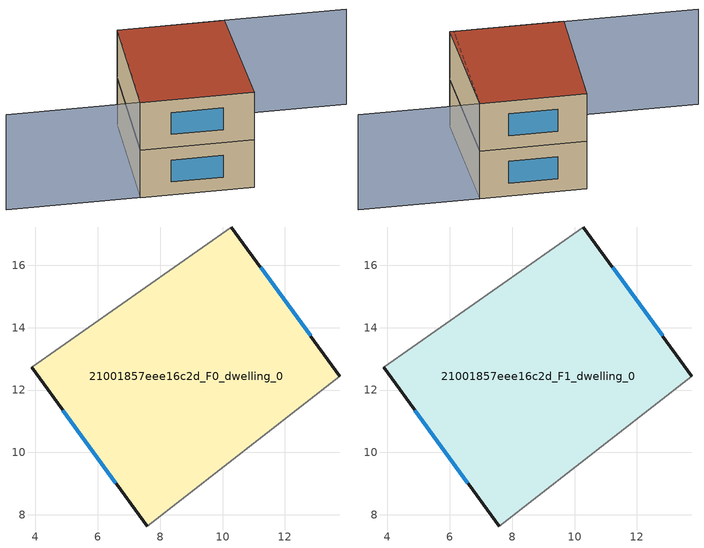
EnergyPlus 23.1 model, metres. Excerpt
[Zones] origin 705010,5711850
21001857eee16c2d_F0_dwelling_0
 floor ground (EU_floor_Construction): 10.28,17.23 13.77,12.45 7.58,7.64 3.88,12.72 z0
 wall outside (EU_wall_Construction): 13.77,12.45 10.28,17.23 / 3.88,12.72 7.58,7.64 z0:3
 wall adiabatic (EU_wall_Construction): 10.28,17.23 3.88,12.72 / 7.58,7.64 13.77,12.45 z0:3
 window (EU_Window_Construction): 12.82,13.74 11.22,15.93 / 4.88,11.35 6.58,9.02 z0.81:2.19
21001857eee16c2d_F1_dwelling_0
 floor to 21001857eee16c2d_F0_dwelling_0 (EU_floor_Construction): 10.28,17.23 13.76,12.45 7.58,7.64 3.88,12.72 z3
 wall outside (EU_wall_Construction): 13.77,12.45 10.28,17.23 / 3.88,12.72 7.58,7.64 z3:6
 wall adiabatic (EU_wall_Construction): 10.28,17.23 3.88,12.72 / 7.58,7.64 13.77,12.45 z3:6
 window (EU_Window_Construction): 12.82,13.74 11.22,15.93 / 4.88,11.35 6.58,9.02 z3.81:5.19
 roof outside (EU_roof_Construction): 13.77,12.45 10.28,17.23 3.88,12.72 7.58,7.64 z6
shading: 7.44,7.8 13.76,12.45 / 13.76,12.45 17.75,7.03 / 10.28,17.23 3.96,12.61 / 3.96,12.61 -0.5,18.71 z0:6
[Building]
EU S2 Campaign: North Axis=0; Terrain=City; Solar Distribution=FullExterior
[Site:Location]
London: Latitude=51.5; Longitude=-0.5; Time Zone=0; Elevation=25
[SizingPeriod:WeatherFileDays]
AnnualSizingPeriod: Begin Month=1; Begin Day of Month=1; End Month=12; End Day of Month=31; Day of Week for Start Day=Monday; Use Weather File Daylight Saving Period=No; Use Weather File Rain and Snow Indicators=No
[MATERIAL]
EU_InternalMass_Material: Roughness=MediumRough; Thickness=0.1; Conductivity=1; Density=1800; Specific Heat=900; Thermal Absorptance=0.9; Solar Absorptance=0.7; Visible Absorptance=0.7
[MATERIAL:NOMASS] Roughness=MediumRough; Thermal Absorptance=0.9; Solar Absorptance=0.7; Visible Absorptance=0.7
Name | Thermal Resistance
EU_wall_NoMass | 0.727863
EU_roof_NoMass | 0.773354
EU_floor_NoMass | 1.79329
[WINDOWMATERIAL:SIMPLEGLAZINGSYSTEM]
EU_Window_SimpleGlazing: UFactor=2.58614; Solar Heat Gain Coefficient=0.76; Visible Transmittance=0.76
[CONSTRUCTION]
EU_wall_Construction: EU_wall_NoMass
EU_roof_Construction: EU_roof_NoMass
EU_floor_Construction: EU_floor_NoMass
EU_Window_Construction: EU_Window_SimpleGlazing
EU_InternalMass_Construction: EU_InternalMass_Material
[ZONE] Type=1; Multiplier=1; Ceiling Height=autocalculate; Volume=143.337; Floor Area=autocalculate; Part of Total Floor Area=Yes
21001857eee16c2d_F0_dwelling_0; 21001857eee16c2d_F1_dwelling_0
[INTERNALMASS] Construction=EU_InternalMass_Construction; Surface Area=47.779
Name | Zone or ZoneList
21001857eee16c2d_F0_dwelling_0_EU_InternalMass | 21001857eee16c2d_F0_dwelling_0
21001857eee16c2d_F1_dwelling_0_EU_InternalMass | 21001857eee16c2d_F1_dwelling_0
[OTHEREQUIPMENT] Fuel Type=Electricity; Design Level Calculation Method=Watts/Area; Power per Zone Floor Area=1; Fraction Latent=0; Fraction Radiant=0; Fraction Lost=0; Carbon Dioxide Generation Rate=0; EndUse Subcategory=EU_Step8_InternalGains
Name | Zone or ZoneList or Space or SpaceList | Schedule
EU_Step8_InternalGain_21001857eee16c2d_F0_dwelling_0_f000 | 21001857eee16c2d_F0_dwelling_0 | EU_Step8_GainSchedule_21001857eee16c2d_F0_dwelling_0_f000
EU_Step8_InternalGain_21001857eee16c2d_F1_dwelling_0_f000 | 21001857eee16c2d_F1_dwelling_0 | EU_Step8_GainSchedule_21001857eee16c2d_F1_dwelling_0_f000
[ZONEVENTILATION:DESIGNFLOWRATE] Schedule=EU_AlwaysOn; Design Flow Rate Calculation Method=AirChanges/Hour; Air Changes per Hour=0.484901; Ventilation Type=Natural; Fan Pressure Rise=0; Fan Total Efficiency=1; Constant Term Coefficient=1; Temperature Term Coefficient=0; Velocity Term Coefficient=0; Velocity Squared Term Coefficient=0; Minimum Indoor Temperature=-100; Maximum Indoor Temperature=100; Delta Temperature=-100; Minimum Outdoor Temperature=-100; Maximum Outdoor Temperature=100; Maximum Wind Speed=40
Name | Zone or ZoneList or Space or SpaceList
EU_ConstantAir_21001857eee16c2d_F0_dwelling_0 | 21001857eee16c2d_F0_dwelling_0
EU_ConstantAir_21001857eee16c2d_F1_dwelling_0 | 21001857eee16c2d_F1_dwelling_0
[HVACTEMPLATE:THERMOSTAT] Constant Heating Setpoint=20; Constant Cooling Setpoint=50
EU_HeatOnly_21001857eee16c2d_F0_dwelling_0; EU_HeatOnly_21001857eee16c2d_F1_dwelling_0
[HVACTEMPLATE:ZONE:IDEALLOADSAIRSYSTEM] System Availability Schedule=EU_AlwaysOn; Maximum Heating Supply Air Temperature=50; Minimum Cooling Supply Air Temperature=13; Maximum Heating Supply Air Humidity Ratio=0.0156; Minimum Cooling Supply Air Humidity Ratio=0.0077; Heating Limit=NoLimit; Cooling Limit=NoLimit; Heating Availability Schedule=EU_AlwaysOn; Cooling Availability Schedule=EU_CoolingOff; Dehumidification Control Type=ConstantSensibleHeatRatio; Cooling Sensible Heat Ratio=0.7; Dehumidification Setpoint=60; Humidification Control Type=None; Humidification Setpoint=30; Outdoor Air Method=None; Outdoor Air Flow Rate per Person=0.00944; Outdoor Air Flow Rate per Zone Floor Area=0; Outdoor Air Flow Rate per Zone=0; Demand Controlled Ventilation Type=None; Outdoor Air Economizer Type=NoEconomizer; Heat Recovery Type=None; Sensible Heat Recovery Effectiveness=0.7; Latent Heat Recovery Effectiveness=0.65
Name | Template Thermostat
21001857eee16c2d_F0_dwelling_0 | EU_HeatOnly_21001857eee16c2d_F0_dwelling_0
21001857eee16c2d_F1_dwelling_0 | EU_HeatOnly_21001857eee16c2d_F1_dwelling_0
[SIZING:ZONE] Zone Cooling Design Supply Air Temperature Input Method=SupplyAirTemperature; Zone Cooling Design Supply Air Temperature=13; Zone Heating Design Supply Air Temperature Input Method=SupplyAirTemperature; Zone Heating Design Supply Air Temperature=50; Zone Cooling Design Supply Air Humidity Ratio=0.008; Zone Heating Design Supply Air Humidity Ratio=0.008; Cooling Design Air Flow Method=DesignDay; Cooling Design Air Flow Rate=0; Cooling Minimum Air Flow per Zone Floor Area=0.000762; Cooling Minimum Air Flow=0; Cooling Minimum Air Flow Fraction=0.2; Heating Design Air Flow Method=DesignDay; Heating Design Air Flow Rate=0; Heating Maximum Air Flow per Zone Floor Area=0.002032; Heating Maximum Air Flow=0.141576; Heating Maximum Air Flow Fraction=0.3; Account for Dedicated Outdoor Air System=No; Dedicated Outdoor Air System Control Strategy=NeutralSupplyAir; Dedicated Outdoor Air Low Setpoint Temperature for Design=autosize; Dedicated Outdoor Air High Setpoint Temperature for Design=autosize; Zone Load Sizing Method=Sensible Load Only No Latent Load; Zone Latent Cooling Design Supply Air Humidity Ratio Input Method=HumidityRatioDifference; Zone Cooling Design Supply Air Humidity Ratio Difference=0.005; Zone Latent Heating Design Supply Air Humidity Ratio Input Method=HumidityRatioDifference; Zone Humidification Design Supply Air Humidity Ratio Difference=0.005
21001857eee16c2d_F0_dwelling_0; 21001857eee16c2d_F1_dwelling_0
[SCHEDULE:CONSTANT]
Name | Hourly Value
EU_AlwaysOn | 1
EU_CoolingOff | 0
[SCHEDULE:FILE] Column Number=1; Rows to Skip at Top=0; Number of Hours of Data=8760; Column Separator=Comma; Interpolate to Timestep=No; Minutes per Item=60; Adjust Schedule for Daylight Savings=Yes
Name | File
EU_Step8_GainSchedule_21001857eee16c2d_F0_dwelling_0_f000 | ../../schedules/21001857eee16c2d/21001857eee16c2d_F0_dwelling_0_f000_gain.csv
EU_Step8_GainSchedule_21001857eee16c2d_F1_dwelling_0_f000 | ../../schedules/21001857eee16c2d/21001857eee16c2d_F1_dwelling_0_f000_gain.csv
